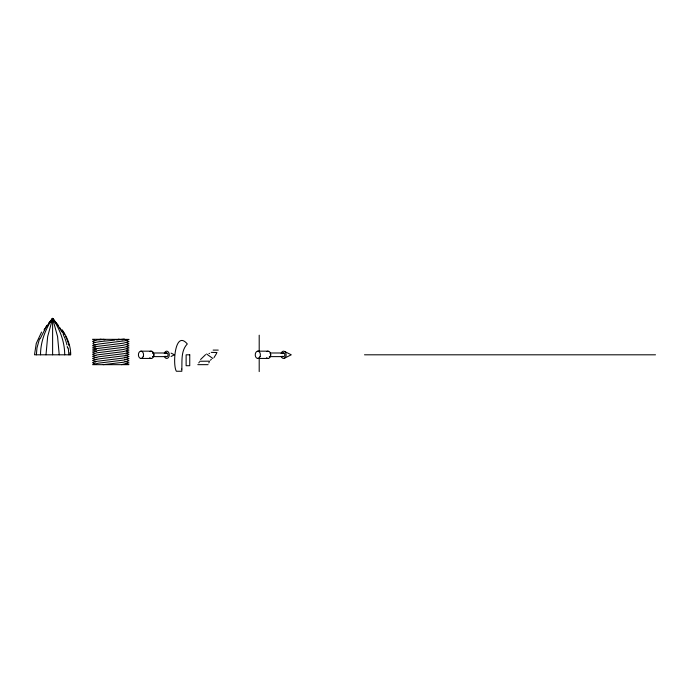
<?xml version="1.0" encoding="UTF-8"?>
<svg xmlns="http://www.w3.org/2000/svg" width="690" height="690" viewBox="0 0 690 690"><rect width="100%" height="100%" fill="white"/><g stroke="black" fill="none" stroke-linecap="round" stroke-linejoin="round"><path stroke-width="1.03" d="M45.997 354.807L47.653 336.608L52.613 318.409L58.107 325.231M40.529 354.807C40.486 341.748 45.428 329.147 52.613 318.409L57.865 325.231L62.04 332.062M36.38 354.807L36.95 347.976L39.485 338.885M208.829 362.923L209.174 362.052M40.106 338.885L45.85 327.509L52.613 318.409L55.381 322.204M216.626 353.315L214.012 357.584M51.457 320.686L52.613 318.409C59.797 329.147 64.739 341.748 64.696 354.807M41.573 332.062L36.268 343.43L34.5 354.807L70.725 354.807C70.751 345.794 67.223 337.125 62.169 329.786M198.789 362.949L199.307 362.103M200.583 359.49L205.577 354.643M44.082 329.786L45.057 328.268M45.54 327.509L47.118 325.231M49.309 322.963L52.613 318.409L53.768 320.686M48.826 322.963L52.613 318.409L57.572 336.608L59.228 354.807M210.45 360.206L211.356 359.283M171.068 356.48L174.432 354.807L171.068 353.125M284.565 358.145L291.266 354.807L284.565 351.46M208.984 353.539L209.622 353.34M96.419 349.252L92.477 347.863L96.833 346.466L123.286 343.189L129.039 341.593L125.778 340.299M94.91 355.307L92.477 354.212L96.833 352.814L123.286 349.537L129.039 347.941L126.736 346.846M97.428 339.98L92.52 341.378L94.91 342.568M121.431 364.665L129.013 362.871L125.071 361.379M103.241 364.665L123.286 362.267L128.987 360.775L127.15 359.68M114.945 339.98C114.678 340.593 83.637 341.964 95.712 344.853M199.781 361.25L209.562 361.18M213.124 350.097L218.247 350.097M140.829 351.167L151.127 351.167M257.663 351.167L267.953 351.167M152.456 352.987L166.609 352.987M270.299 352.987L283.435 352.987M364.493 354.807L655.5 354.807M152.456 356.618L166.609 356.618M269.29 356.618L283.435 356.618M140.829 358.438L151.127 358.438M257.663 358.438L267.953 358.438M197.806 364.656L208.095 364.656M211.244 352.366L217.005 352.521M104.854 339.808L100.085 339.195M118.283 339.195L122.803 339.808M124.692 359.188L126.736 359.585M96.798 357.791L92.486 356.299L97.031 354.91L122.837 351.719L129.013 350.132L126.581 348.933M124.881 357.11L129.03 358.602L124.329 359.99L98.506 363.173L92.564 364.665L128.961 364.665L125.433 363.578M96.238 351.348L92.486 349.951L97.031 348.562L122.837 345.371L129.013 343.784L126.581 342.585M125.606 355.126L129.013 356.523L122.837 358.11L97.031 361.293L92.486 362.69L94.763 363.785M95.375 355.402L95.884 355.505M95.884 361.896L92.512 360.499L98.722 358.912L124.528 355.721L129.039 354.332L126.736 353.237M95.539 346.958L92.495 345.664L98.498 344.069L124.916 340.791L129.047 339.394L92.503 339.299L95.065 340.489M95.539 359.697L92.495 358.403L98.498 356.808L124.329 353.625L129.03 352.228L126.434 351.038M126.434 344.672L129.03 345.863L124.329 347.251L98.498 350.442L92.495 352.029L94.625 353.125M206.586 353.979L212.891 358.507M59.685 327.509L60.66 329.027M61.143 329.786L62.022 331.304M63.264 332.062L64.567 334.331M62.505 332.062L63.713 334.331M63.187 334.331L64.817 338.126M65.723 336.608L66.404 338.126M66.749 338.885L67.637 341.153M65.119 338.885L65.636 340.394M67.887 341.912L68.388 343.43M65.904 341.153L66.344 342.671M68.595 344.189L69 345.707M66.568 343.43L66.93 344.948M67.249 346.466L67.534 347.976M52.889 319.927L52.613 318.409L52.613 354.807M68.275 347.976L68.853 354.807M70.026 352.53L70.095 354.807M259.199 335.193L259.199 351.253M259.199 357.67L259.199 371.591M266.875 351.607A3.64 2.57 -90 0 1 270.161 352.625A3.64 2.57 -90 0 1 269.928 357.377A3.64 2.57 -90 0 1 266.564 357.713M270.161 353.349A1.82 1.285 -90 0 1 270.627 355.315A1.82 1.285 -90 0 1 269.48 356.618M282.572 353.608A1.82 1.285 -90 0 1 284.384 353.427A1.82 1.285 -90 0 1 284.513 355.997A1.82 1.285 -90 0 1 282.702 356.178M281.132 353.53A3.64 2.57 -90 0 1 285.039 351.84A3.64 2.57 -90 0 1 285.186 357.61A3.64 2.57 -90 0 1 281.201 356.316M98.61 339.98A18.613 1.371 -4.8 0 1 104.069 339.282M124.295 338.988A18.613 0.647 -6 0 1 116.584 339.98M94.133 363.992A18.613 2.061 2.6 0 1 93.443 363.777M150.041 351.607A3.64 2.57 -90 0 1 153.335 352.625A3.64 2.57 -90 0 1 153.094 357.377A3.64 2.57 -90 0 1 149.73 357.713M152.835 353.021A1.82 1.285 -90 0 1 153.534 355.997M153.18 356.402A1.82 1.285 -90 0 1 152.835 356.583M165.738 353.608A1.82 1.285 -90 0 1 167.558 353.427A1.82 1.285 -90 0 1 167.687 355.997A1.82 1.285 -90 0 1 165.867 356.178M164.298 353.53A3.64 2.57 -90 0 1 168.205 351.84A3.64 2.57 -90 0 1 168.351 357.61A3.64 2.57 -90 0 1 164.375 356.316M181.832 369.029L181.832 371.255L176.381 371.255C172.405 365.036 174.906 329.259 187.292 343.965C180.918 350.623 182.134 360.568 181.832 369.029M189.741 354.807L186.136 354.807L186.119 365.717L189.741 365.717L189.759 354.807M260.044 356.627A3.64 2.57 -90 0 0 257.81 351.167A3.64 2.57 -90 0 0 255.585 356.627A3.64 2.57 -90 0 0 260.044 356.627M143.209 356.627A3.64 2.57 -90 0 0 140.984 351.167A3.64 2.57 -90 0 0 138.75 356.627A3.64 2.57 -90 0 0 143.209 356.627"/></g></svg>
